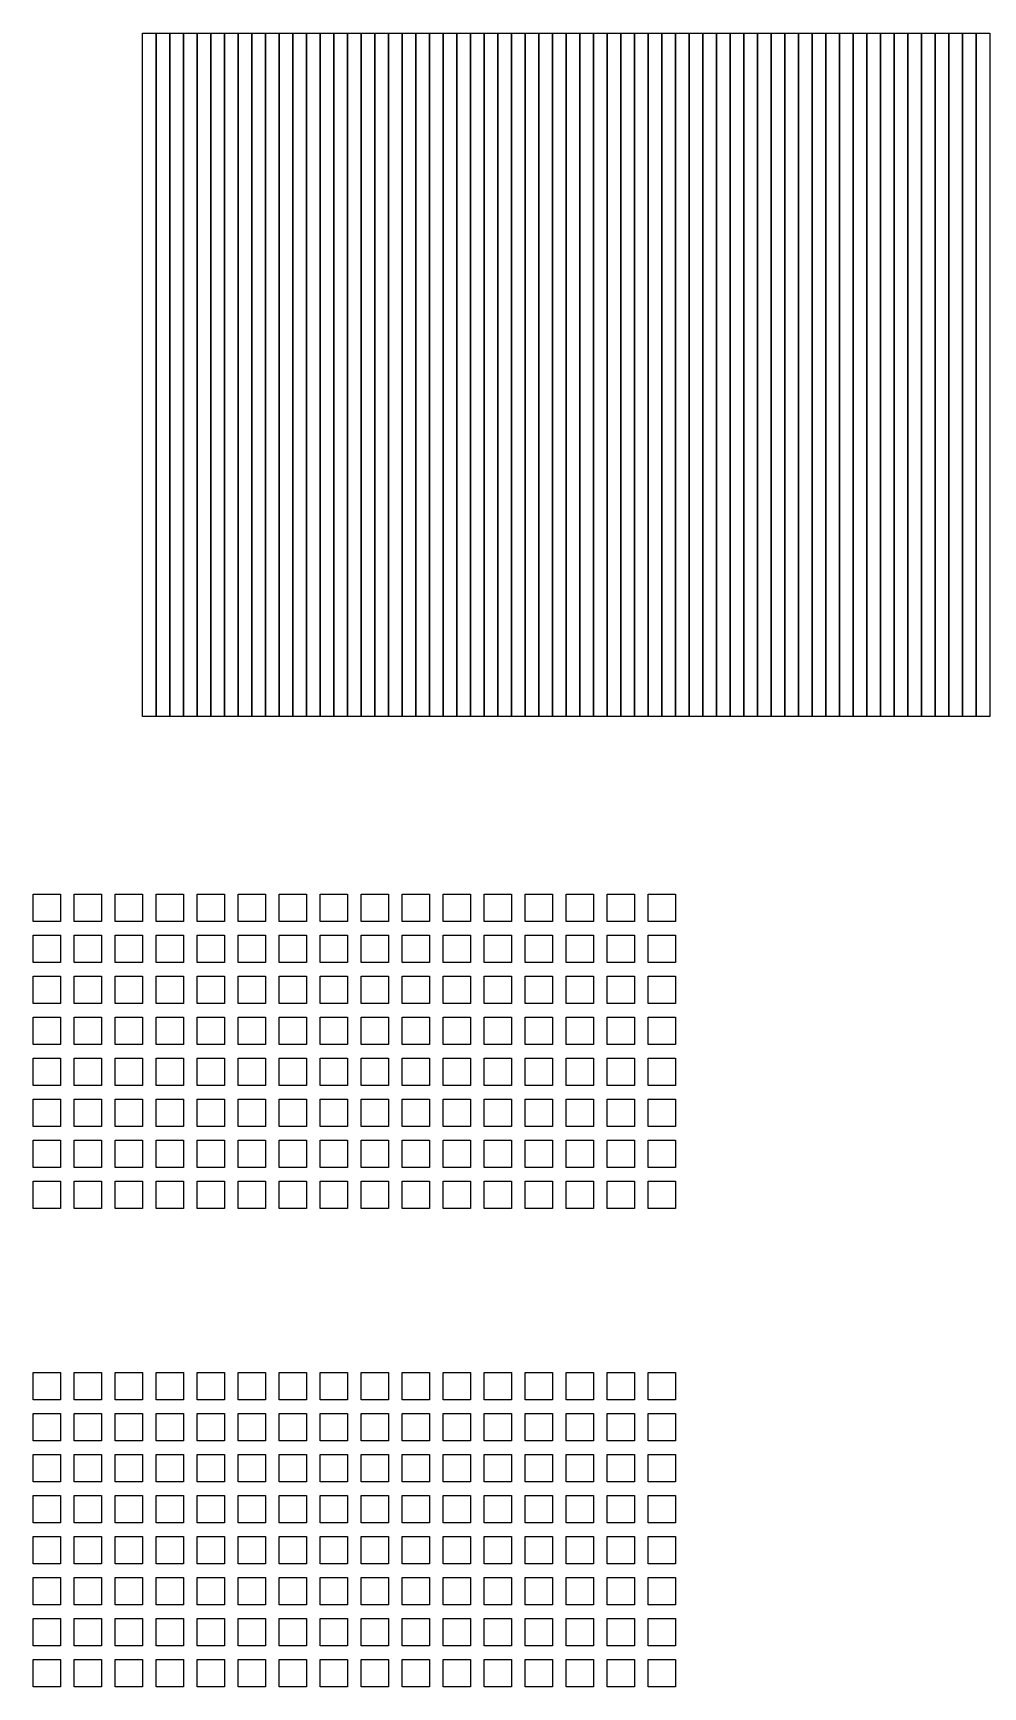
# Model space of a CAD drawing. Extents: x 0 to 780, y -350 to 670.
# Drawn here: x 250 to 319.5, y 409 to 530 of the extents above; entities that cross this region are included whole.
import ezdxf

# ---------------------------------------------------------------- set-up
doc = ezdxf.new("R2010")
doc.units = 0
for name, color, linetype in [('layer000', 1, 'CONTINUOUS'), ('layer001', 2, 'CONTINUOUS'), ('layer002', 3, 'CONTINUOUS'), ('layer003', 4, 'CONTINUOUS'), ('layer004', 5, 'CONTINUOUS'), ('layer005', 6, 'CONTINUOUS'), ('layer006', 7, 'CONTINUOUS'), ('layer007', 8, 'CONTINUOUS'), ('layer008', 9, 'CONTINUOUS'), ('layer009', 10, 'CONTINUOUS'), ('layer010', 11, 'CONTINUOUS'), ('layer011', 12, 'CONTINUOUS'), ('layer012', 13, 'CONTINUOUS'), ('layer013', 14, 'CONTINUOUS'), ('layer014', 15, 'CONTINUOUS'), ('layer015', 16, 'CONTINUOUS'), ('layer016', 17, 'CONTINUOUS'), ('layer017', 18, 'CONTINUOUS'), ('layer018', 19, 'CONTINUOUS'), ('layer019', 20, 'CONTINUOUS'), ('layer020', 21, 'CONTINUOUS'), ('layer021', 22, 'CONTINUOUS'), ('layer022', 23, 'CONTINUOUS'), ('layer023', 24, 'CONTINUOUS'), ('layer024', 25, 'CONTINUOUS'), ('layer025', 26, 'CONTINUOUS'), ('layer026', 27, 'CONTINUOUS'), ('layer027', 28, 'CONTINUOUS'), ('layer028', 29, 'CONTINUOUS'), ('layer029', 30, 'CONTINUOUS'), ('layer030', 31, 'CONTINUOUS'), ('layer031', 32, 'CONTINUOUS'), ('layer032', 33, 'CONTINUOUS'), ('layer033', 34, 'CONTINUOUS'), ('layer034', 35, 'CONTINUOUS'), ('layer035', 36, 'CONTINUOUS'), ('layer036', 37, 'CONTINUOUS'), ('layer037', 38, 'CONTINUOUS'), ('layer038', 39, 'CONTINUOUS'), ('layer039', 40, 'CONTINUOUS'), ('layer040', 41, 'CONTINUOUS'), ('layer041', 42, 'CONTINUOUS'), ('layer042', 43, 'CONTINUOUS'), ('layer043', 44, 'CONTINUOUS'), ('layer044', 45, 'CONTINUOUS'), ('layer045', 46, 'CONTINUOUS'), ('layer046', 47, 'CONTINUOUS'), ('layer047', 48, 'CONTINUOUS'), ('layer048', 49, 'CONTINUOUS'), ('layer049', 50, 'CONTINUOUS'), ('layer050', 51, 'CONTINUOUS'), ('layer051', 52, 'CONTINUOUS'), ('layer052', 53, 'CONTINUOUS'), ('layer053', 54, 'CONTINUOUS'), ('layer054', 55, 'CONTINUOUS'), ('layer055', 56, 'CONTINUOUS'), ('layer056', 57, 'CONTINUOUS'), ('layer057', 58, 'CONTINUOUS'), ('layer058', 59, 'CONTINUOUS'), ('layer059', 60, 'CONTINUOUS'), ('layer060', 61, 'CONTINUOUS'), ('layer061', 62, 'CONTINUOUS'), ('layer062', 63, 'CONTINUOUS'), ('layer063', 64, 'CONTINUOUS'), ('layer064', 65, 'CONTINUOUS'), ('layer065', 66, 'CONTINUOUS'), ('layer066', 67, 'CONTINUOUS'), ('layer067', 68, 'CONTINUOUS'), ('layer068', 69, 'CONTINUOUS'), ('layer069', 70, 'CONTINUOUS'), ('layer070', 71, 'CONTINUOUS'), ('layer071', 72, 'CONTINUOUS'), ('layer072', 73, 'CONTINUOUS'), ('layer073', 74, 'CONTINUOUS'), ('layer074', 75, 'CONTINUOUS'), ('layer075', 76, 'CONTINUOUS'), ('layer076', 77, 'CONTINUOUS'), ('layer077', 78, 'CONTINUOUS'), ('layer078', 79, 'CONTINUOUS'), ('layer079', 80, 'CONTINUOUS'), ('layer080', 81, 'CONTINUOUS'), ('layer081', 82, 'CONTINUOUS'), ('layer082', 83, 'CONTINUOUS'), ('layer083', 84, 'CONTINUOUS'), ('layer084', 85, 'CONTINUOUS'), ('layer085', 86, 'CONTINUOUS'), ('layer086', 87, 'CONTINUOUS'), ('layer087', 88, 'CONTINUOUS'), ('layer088', 89, 'CONTINUOUS'), ('layer089', 90, 'CONTINUOUS'), ('layer090', 91, 'CONTINUOUS'), ('layer091', 92, 'CONTINUOUS'), ('layer092', 93, 'CONTINUOUS'), ('layer093', 94, 'CONTINUOUS'), ('layer094', 95, 'CONTINUOUS'), ('layer095', 96, 'CONTINUOUS'), ('layer096', 97, 'CONTINUOUS'), ('layer097', 98, 'CONTINUOUS'), ('layer098', 99, 'CONTINUOUS'), ('layer099', 100, 'CONTINUOUS'), ('layer100', 101, 'CONTINUOUS'), ('layer101', 102, 'CONTINUOUS'), ('layer102', 103, 'CONTINUOUS'), ('layer103', 104, 'CONTINUOUS'), ('layer104', 105, 'CONTINUOUS'), ('layer105', 106, 'CONTINUOUS'), ('layer106', 107, 'CONTINUOUS'), ('layer107', 108, 'CONTINUOUS'), ('layer108', 109, 'CONTINUOUS'), ('layer109', 110, 'CONTINUOUS'), ('layer110', 111, 'CONTINUOUS'), ('layer111', 112, 'CONTINUOUS'), ('layer112', 113, 'CONTINUOUS'), ('layer113', 114, 'CONTINUOUS'), ('layer114', 115, 'CONTINUOUS'), ('layer115', 116, 'CONTINUOUS'), ('layer116', 117, 'CONTINUOUS'), ('layer117', 118, 'CONTINUOUS'), ('layer118', 119, 'CONTINUOUS'), ('layer119', 120, 'CONTINUOUS'), ('layer120', 121, 'CONTINUOUS'), ('layer121', 122, 'CONTINUOUS'), ('layer122', 123, 'CONTINUOUS'), ('layer123', 124, 'CONTINUOUS'), ('layer124', 125, 'CONTINUOUS'), ('layer125', 126, 'CONTINUOUS'), ('layer126', 127, 'CONTINUOUS'), ('layer127', 128, 'CONTINUOUS')]:
    doc.layers.add(name, color=color, linetype=linetype)

# ---------------------------------------------------------------- blocks, each defined once
blk = doc.blocks.new('gs_matrix_1um')
at = {"layer": 'layer000'}
blk.add_lwpolyline([(250, 430), (250, 432), (252, 432), (252, 430)], close=True, dxfattribs=at)
at = {"layer": 'layer001'}
blk.add_lwpolyline([(253, 430), (253, 432), (255, 432), (255, 430)], close=True, dxfattribs=at)
at = {"layer": 'layer002'}
blk.add_lwpolyline([(256, 430), (256, 432), (258, 432), (258, 430)], close=True, dxfattribs=at)
at = {"layer": 'layer003'}
blk.add_lwpolyline([(259, 430), (259, 432), (261, 432), (261, 430)], close=True, dxfattribs=at)
at = {"layer": 'layer004'}
blk.add_lwpolyline([(262, 430), (262, 432), (264, 432), (264, 430)], close=True, dxfattribs=at)
at = {"layer": 'layer005'}
blk.add_lwpolyline([(265, 430), (265, 432), (267, 432), (267, 430)], close=True, dxfattribs=at)
at = {"layer": 'layer006'}
blk.add_lwpolyline([(268, 430), (268, 432), (270, 432), (270, 430)], close=True, dxfattribs=at)
at = {"layer": 'layer007'}
blk.add_lwpolyline([(271, 430), (271, 432), (273, 432), (273, 430)], close=True, dxfattribs=at)
at = {"layer": 'layer008'}
blk.add_lwpolyline([(274, 430), (274, 432), (276, 432), (276, 430)], close=True, dxfattribs=at)
at = {"layer": 'layer009'}
blk.add_lwpolyline([(277, 430), (277, 432), (279, 432), (279, 430)], close=True, dxfattribs=at)
at = {"layer": 'layer010'}
blk.add_lwpolyline([(280, 430), (280, 432), (282, 432), (282, 430)], close=True, dxfattribs=at)
at = {"layer": 'layer011'}
blk.add_lwpolyline([(283, 430), (283, 432), (285, 432), (285, 430)], close=True, dxfattribs=at)
at = {"layer": 'layer012'}
blk.add_lwpolyline([(286, 430), (286, 432), (288, 432), (288, 430)], close=True, dxfattribs=at)
at = {"layer": 'layer013'}
blk.add_lwpolyline([(289, 430), (289, 432), (291, 432), (291, 430)], close=True, dxfattribs=at)
at = {"layer": 'layer014'}
blk.add_lwpolyline([(292, 430), (292, 432), (294, 432), (294, 430)], close=True, dxfattribs=at)
at = {"layer": 'layer015'}
blk.add_lwpolyline([(295, 430), (295, 432), (297, 432), (297, 430)], close=True, dxfattribs=at)
at = {"layer": 'layer016'}
blk.add_lwpolyline([(250, 427), (250, 429), (252, 429), (252, 427)], close=True, dxfattribs=at)
at = {"layer": 'layer017'}
blk.add_lwpolyline([(253, 427), (253, 429), (255, 429), (255, 427)], close=True, dxfattribs=at)
at = {"layer": 'layer018'}
blk.add_lwpolyline([(256, 427), (256, 429), (258, 429), (258, 427)], close=True, dxfattribs=at)
at = {"layer": 'layer019'}
blk.add_lwpolyline([(259, 427), (259, 429), (261, 429), (261, 427)], close=True, dxfattribs=at)
at = {"layer": 'layer020'}
blk.add_lwpolyline([(262, 427), (262, 429), (264, 429), (264, 427)], close=True, dxfattribs=at)
at = {"layer": 'layer021'}
blk.add_lwpolyline([(265, 427), (265, 429), (267, 429), (267, 427)], close=True, dxfattribs=at)
at = {"layer": 'layer022'}
blk.add_lwpolyline([(268, 427), (268, 429), (270, 429), (270, 427)], close=True, dxfattribs=at)
at = {"layer": 'layer023'}
blk.add_lwpolyline([(271, 427), (271, 429), (273, 429), (273, 427)], close=True, dxfattribs=at)
at = {"layer": 'layer024'}
blk.add_lwpolyline([(274, 427), (274, 429), (276, 429), (276, 427)], close=True, dxfattribs=at)
at = {"layer": 'layer025'}
blk.add_lwpolyline([(277, 427), (277, 429), (279, 429), (279, 427)], close=True, dxfattribs=at)
at = {"layer": 'layer026'}
blk.add_lwpolyline([(280, 427), (280, 429), (282, 429), (282, 427)], close=True, dxfattribs=at)
at = {"layer": 'layer027'}
blk.add_lwpolyline([(283, 427), (283, 429), (285, 429), (285, 427)], close=True, dxfattribs=at)
at = {"layer": 'layer028'}
blk.add_lwpolyline([(286, 427), (286, 429), (288, 429), (288, 427)], close=True, dxfattribs=at)
at = {"layer": 'layer029'}
blk.add_lwpolyline([(289, 427), (289, 429), (291, 429), (291, 427)], close=True, dxfattribs=at)
at = {"layer": 'layer030'}
blk.add_lwpolyline([(292, 427), (292, 429), (294, 429), (294, 427)], close=True, dxfattribs=at)
at = {"layer": 'layer031'}
blk.add_lwpolyline([(295, 427), (295, 429), (297, 429), (297, 427)], close=True, dxfattribs=at)
at = {"layer": 'layer032'}
blk.add_lwpolyline([(250, 424), (250, 426), (252, 426), (252, 424)], close=True, dxfattribs=at)
at = {"layer": 'layer033'}
blk.add_lwpolyline([(253, 424), (253, 426), (255, 426), (255, 424)], close=True, dxfattribs=at)
at = {"layer": 'layer034'}
blk.add_lwpolyline([(256, 424), (256, 426), (258, 426), (258, 424)], close=True, dxfattribs=at)
at = {"layer": 'layer035'}
blk.add_lwpolyline([(259, 424), (259, 426), (261, 426), (261, 424)], close=True, dxfattribs=at)
at = {"layer": 'layer036'}
blk.add_lwpolyline([(262, 424), (262, 426), (264, 426), (264, 424)], close=True, dxfattribs=at)
at = {"layer": 'layer037'}
blk.add_lwpolyline([(265, 424), (265, 426), (267, 426), (267, 424)], close=True, dxfattribs=at)
at = {"layer": 'layer038'}
blk.add_lwpolyline([(268, 424), (268, 426), (270, 426), (270, 424)], close=True, dxfattribs=at)
at = {"layer": 'layer039'}
blk.add_lwpolyline([(271, 424), (271, 426), (273, 426), (273, 424)], close=True, dxfattribs=at)
at = {"layer": 'layer040'}
blk.add_lwpolyline([(274, 424), (274, 426), (276, 426), (276, 424)], close=True, dxfattribs=at)
at = {"layer": 'layer041'}
blk.add_lwpolyline([(277, 424), (277, 426), (279, 426), (279, 424)], close=True, dxfattribs=at)
at = {"layer": 'layer042'}
blk.add_lwpolyline([(280, 424), (280, 426), (282, 426), (282, 424)], close=True, dxfattribs=at)
at = {"layer": 'layer043'}
blk.add_lwpolyline([(283, 424), (283, 426), (285, 426), (285, 424)], close=True, dxfattribs=at)
at = {"layer": 'layer044'}
blk.add_lwpolyline([(286, 424), (286, 426), (288, 426), (288, 424)], close=True, dxfattribs=at)
at = {"layer": 'layer045'}
blk.add_lwpolyline([(289, 424), (289, 426), (291, 426), (291, 424)], close=True, dxfattribs=at)
at = {"layer": 'layer046'}
blk.add_lwpolyline([(292, 424), (292, 426), (294, 426), (294, 424)], close=True, dxfattribs=at)
at = {"layer": 'layer047'}
blk.add_lwpolyline([(295, 424), (295, 426), (297, 426), (297, 424)], close=True, dxfattribs=at)
at = {"layer": 'layer048'}
blk.add_lwpolyline([(250, 421), (250, 423), (252, 423), (252, 421)], close=True, dxfattribs=at)
at = {"layer": 'layer049'}
blk.add_lwpolyline([(253, 421), (253, 423), (255, 423), (255, 421)], close=True, dxfattribs=at)
at = {"layer": 'layer050'}
blk.add_lwpolyline([(256, 421), (256, 423), (258, 423), (258, 421)], close=True, dxfattribs=at)
at = {"layer": 'layer051'}
blk.add_lwpolyline([(259, 421), (259, 423), (261, 423), (261, 421)], close=True, dxfattribs=at)
at = {"layer": 'layer052'}
blk.add_lwpolyline([(262, 421), (262, 423), (264, 423), (264, 421)], close=True, dxfattribs=at)
at = {"layer": 'layer053'}
blk.add_lwpolyline([(265, 421), (265, 423), (267, 423), (267, 421)], close=True, dxfattribs=at)
at = {"layer": 'layer054'}
blk.add_lwpolyline([(268, 421), (268, 423), (270, 423), (270, 421)], close=True, dxfattribs=at)
at = {"layer": 'layer055'}
blk.add_lwpolyline([(271, 421), (271, 423), (273, 423), (273, 421)], close=True, dxfattribs=at)
at = {"layer": 'layer056'}
blk.add_lwpolyline([(274, 421), (274, 423), (276, 423), (276, 421)], close=True, dxfattribs=at)
at = {"layer": 'layer057'}
blk.add_lwpolyline([(277, 421), (277, 423), (279, 423), (279, 421)], close=True, dxfattribs=at)
at = {"layer": 'layer058'}
blk.add_lwpolyline([(280, 421), (280, 423), (282, 423), (282, 421)], close=True, dxfattribs=at)
at = {"layer": 'layer059'}
blk.add_lwpolyline([(283, 421), (283, 423), (285, 423), (285, 421)], close=True, dxfattribs=at)
at = {"layer": 'layer060'}
blk.add_lwpolyline([(286, 421), (286, 423), (288, 423), (288, 421)], close=True, dxfattribs=at)
at = {"layer": 'layer061'}
blk.add_lwpolyline([(289, 421), (289, 423), (291, 423), (291, 421)], close=True, dxfattribs=at)
at = {"layer": 'layer062'}
blk.add_lwpolyline([(292, 421), (292, 423), (294, 423), (294, 421)], close=True, dxfattribs=at)
at = {"layer": 'layer063'}
blk.add_lwpolyline([(295, 421), (295, 423), (297, 423), (297, 421)], close=True, dxfattribs=at)
at = {"layer": 'layer064'}
blk.add_lwpolyline([(250, 418), (250, 420), (252, 420), (252, 418)], close=True, dxfattribs=at)
at = {"layer": 'layer065'}
blk.add_lwpolyline([(253, 418), (253, 420), (255, 420), (255, 418)], close=True, dxfattribs=at)
at = {"layer": 'layer066'}
blk.add_lwpolyline([(256, 418), (256, 420), (258, 420), (258, 418)], close=True, dxfattribs=at)
at = {"layer": 'layer067'}
blk.add_lwpolyline([(259, 418), (259, 420), (261, 420), (261, 418)], close=True, dxfattribs=at)
at = {"layer": 'layer068'}
blk.add_lwpolyline([(262, 418), (262, 420), (264, 420), (264, 418)], close=True, dxfattribs=at)
at = {"layer": 'layer069'}
blk.add_lwpolyline([(265, 418), (265, 420), (267, 420), (267, 418)], close=True, dxfattribs=at)
at = {"layer": 'layer070'}
blk.add_lwpolyline([(268, 418), (268, 420), (270, 420), (270, 418)], close=True, dxfattribs=at)
at = {"layer": 'layer071'}
blk.add_lwpolyline([(271, 418), (271, 420), (273, 420), (273, 418)], close=True, dxfattribs=at)
at = {"layer": 'layer072'}
blk.add_lwpolyline([(274, 418), (274, 420), (276, 420), (276, 418)], close=True, dxfattribs=at)
at = {"layer": 'layer073'}
blk.add_lwpolyline([(277, 418), (277, 420), (279, 420), (279, 418)], close=True, dxfattribs=at)
at = {"layer": 'layer074'}
blk.add_lwpolyline([(280, 418), (280, 420), (282, 420), (282, 418)], close=True, dxfattribs=at)
at = {"layer": 'layer075'}
blk.add_lwpolyline([(283, 418), (283, 420), (285, 420), (285, 418)], close=True, dxfattribs=at)
at = {"layer": 'layer076'}
blk.add_lwpolyline([(286, 418), (286, 420), (288, 420), (288, 418)], close=True, dxfattribs=at)
at = {"layer": 'layer077'}
blk.add_lwpolyline([(289, 418), (289, 420), (291, 420), (291, 418)], close=True, dxfattribs=at)
at = {"layer": 'layer078'}
blk.add_lwpolyline([(292, 418), (292, 420), (294, 420), (294, 418)], close=True, dxfattribs=at)
at = {"layer": 'layer079'}
blk.add_lwpolyline([(295, 418), (295, 420), (297, 420), (297, 418)], close=True, dxfattribs=at)
at = {"layer": 'layer080'}
blk.add_lwpolyline([(250, 415), (250, 417), (252, 417), (252, 415)], close=True, dxfattribs=at)
at = {"layer": 'layer081'}
blk.add_lwpolyline([(253, 415), (253, 417), (255, 417), (255, 415)], close=True, dxfattribs=at)
at = {"layer": 'layer082'}
blk.add_lwpolyline([(256, 415), (256, 417), (258, 417), (258, 415)], close=True, dxfattribs=at)
at = {"layer": 'layer083'}
blk.add_lwpolyline([(259, 415), (259, 417), (261, 417), (261, 415)], close=True, dxfattribs=at)
at = {"layer": 'layer084'}
blk.add_lwpolyline([(262, 415), (262, 417), (264, 417), (264, 415)], close=True, dxfattribs=at)
at = {"layer": 'layer085'}
blk.add_lwpolyline([(265, 415), (265, 417), (267, 417), (267, 415)], close=True, dxfattribs=at)
at = {"layer": 'layer086'}
blk.add_lwpolyline([(268, 415), (268, 417), (270, 417), (270, 415)], close=True, dxfattribs=at)
at = {"layer": 'layer087'}
blk.add_lwpolyline([(271, 415), (271, 417), (273, 417), (273, 415)], close=True, dxfattribs=at)
at = {"layer": 'layer088'}
blk.add_lwpolyline([(274, 415), (274, 417), (276, 417), (276, 415)], close=True, dxfattribs=at)
at = {"layer": 'layer089'}
blk.add_lwpolyline([(277, 415), (277, 417), (279, 417), (279, 415)], close=True, dxfattribs=at)
at = {"layer": 'layer090'}
blk.add_lwpolyline([(280, 415), (280, 417), (282, 417), (282, 415)], close=True, dxfattribs=at)
at = {"layer": 'layer091'}
blk.add_lwpolyline([(283, 415), (283, 417), (285, 417), (285, 415)], close=True, dxfattribs=at)
at = {"layer": 'layer092'}
blk.add_lwpolyline([(286, 415), (286, 417), (288, 417), (288, 415)], close=True, dxfattribs=at)
at = {"layer": 'layer093'}
blk.add_lwpolyline([(289, 415), (289, 417), (291, 417), (291, 415)], close=True, dxfattribs=at)
at = {"layer": 'layer094'}
blk.add_lwpolyline([(292, 415), (292, 417), (294, 417), (294, 415)], close=True, dxfattribs=at)
at = {"layer": 'layer095'}
blk.add_lwpolyline([(295, 415), (295, 417), (297, 417), (297, 415)], close=True, dxfattribs=at)
at = {"layer": 'layer096'}
blk.add_lwpolyline([(250, 412), (250, 414), (252, 414), (252, 412)], close=True, dxfattribs=at)
at = {"layer": 'layer097'}
blk.add_lwpolyline([(253, 412), (253, 414), (255, 414), (255, 412)], close=True, dxfattribs=at)
at = {"layer": 'layer098'}
blk.add_lwpolyline([(256, 412), (256, 414), (258, 414), (258, 412)], close=True, dxfattribs=at)
at = {"layer": 'layer099'}
blk.add_lwpolyline([(259, 412), (259, 414), (261, 414), (261, 412)], close=True, dxfattribs=at)
at = {"layer": 'layer100'}
blk.add_lwpolyline([(262, 412), (262, 414), (264, 414), (264, 412)], close=True, dxfattribs=at)
at = {"layer": 'layer101'}
blk.add_lwpolyline([(265, 412), (265, 414), (267, 414), (267, 412)], close=True, dxfattribs=at)
at = {"layer": 'layer102'}
blk.add_lwpolyline([(268, 412), (268, 414), (270, 414), (270, 412)], close=True, dxfattribs=at)
at = {"layer": 'layer103'}
blk.add_lwpolyline([(271, 412), (271, 414), (273, 414), (273, 412)], close=True, dxfattribs=at)
at = {"layer": 'layer104'}
blk.add_lwpolyline([(274, 412), (274, 414), (276, 414), (276, 412)], close=True, dxfattribs=at)
at = {"layer": 'layer105'}
blk.add_lwpolyline([(277, 412), (277, 414), (279, 414), (279, 412)], close=True, dxfattribs=at)
at = {"layer": 'layer106'}
blk.add_lwpolyline([(280, 412), (280, 414), (282, 414), (282, 412)], close=True, dxfattribs=at)
at = {"layer": 'layer107'}
blk.add_lwpolyline([(283, 412), (283, 414), (285, 414), (285, 412)], close=True, dxfattribs=at)
at = {"layer": 'layer108'}
blk.add_lwpolyline([(286, 412), (286, 414), (288, 414), (288, 412)], close=True, dxfattribs=at)
at = {"layer": 'layer109'}
blk.add_lwpolyline([(289, 412), (289, 414), (291, 414), (291, 412)], close=True, dxfattribs=at)
at = {"layer": 'layer110'}
blk.add_lwpolyline([(292, 412), (292, 414), (294, 414), (294, 412)], close=True, dxfattribs=at)
at = {"layer": 'layer111'}
blk.add_lwpolyline([(295, 412), (295, 414), (297, 414), (297, 412)], close=True, dxfattribs=at)
at = {"layer": 'layer112'}
blk.add_lwpolyline([(250, 409), (250, 411), (252, 411), (252, 409)], close=True, dxfattribs=at)
at = {"layer": 'layer113'}
blk.add_lwpolyline([(253, 409), (253, 411), (255, 411), (255, 409)], close=True, dxfattribs=at)
at = {"layer": 'layer114'}
blk.add_lwpolyline([(256, 409), (256, 411), (258, 411), (258, 409)], close=True, dxfattribs=at)
at = {"layer": 'layer115'}
blk.add_lwpolyline([(259, 409), (259, 411), (261, 411), (261, 409)], close=True, dxfattribs=at)
at = {"layer": 'layer116'}
blk.add_lwpolyline([(262, 409), (262, 411), (264, 411), (264, 409)], close=True, dxfattribs=at)
at = {"layer": 'layer117'}
blk.add_lwpolyline([(265, 409), (265, 411), (267, 411), (267, 409)], close=True, dxfattribs=at)
at = {"layer": 'layer118'}
blk.add_lwpolyline([(268, 409), (268, 411), (270, 411), (270, 409)], close=True, dxfattribs=at)
at = {"layer": 'layer119'}
blk.add_lwpolyline([(271, 409), (271, 411), (273, 411), (273, 409)], close=True, dxfattribs=at)
at = {"layer": 'layer120'}
blk.add_lwpolyline([(274, 409), (274, 411), (276, 411), (276, 409)], close=True, dxfattribs=at)
at = {"layer": 'layer121'}
blk.add_lwpolyline([(277, 409), (277, 411), (279, 411), (279, 409)], close=True, dxfattribs=at)
at = {"layer": 'layer122'}
blk.add_lwpolyline([(280, 409), (280, 411), (282, 411), (282, 409)], close=True, dxfattribs=at)
at = {"layer": 'layer123'}
blk.add_lwpolyline([(283, 409), (283, 411), (285, 411), (285, 409)], close=True, dxfattribs=at)
at = {"layer": 'layer124'}
blk.add_lwpolyline([(286, 409), (286, 411), (288, 411), (288, 409)], close=True, dxfattribs=at)
at = {"layer": 'layer125'}
blk.add_lwpolyline([(289, 409), (289, 411), (291, 411), (291, 409)], close=True, dxfattribs=at)
at = {"layer": 'layer126'}
blk.add_lwpolyline([(292, 409), (292, 411), (294, 411), (294, 409)], close=True, dxfattribs=at)
at = {"layer": 'layer127'}
blk.add_lwpolyline([(295, 409), (295, 411), (297, 411), (297, 409)], close=True, dxfattribs=at)
blk = doc.blocks.new('gs_matrix_1um_random')
at = {"layer": 'layer001'}
for points in [[(268, 462), (268, 464), (270, 464), (270, 462)], [(283, 462), (283, 464), (285, 464), (285, 462)], [(283, 453), (283, 455), (285, 455), (285, 453)], [(286, 450), (286, 452), (288, 452), (288, 450)]]:
    blk.add_lwpolyline(points, close=True, dxfattribs=at)
at = {"layer": 'layer002'}
for points in [[(259, 462), (259, 464), (261, 464), (261, 462)], [(280, 456), (280, 458), (282, 458), (282, 456)]]:
    blk.add_lwpolyline(points, close=True, dxfattribs=at)
at = {"layer": 'layer003'}
for points in [[(256, 453), (256, 455), (258, 455), (258, 453)], [(283, 450), (283, 452), (285, 452), (285, 450)], [(253, 447), (253, 449), (255, 449), (255, 447)]]:
    blk.add_lwpolyline(points, close=True, dxfattribs=at)
at = {"layer": 'layer005'}
blk.add_lwpolyline([(292, 450), (292, 452), (294, 452), (294, 450)], close=True, dxfattribs=at)
at = {"layer": 'layer006'}
blk.add_lwpolyline([(289, 456), (289, 458), (291, 458), (291, 456)], close=True, dxfattribs=at)
at = {"layer": 'layer007'}
blk.add_lwpolyline([(259, 450), (259, 452), (261, 452), (261, 450)], close=True, dxfattribs=at)
at = {"layer": 'layer008'}
blk.add_lwpolyline([(274, 453), (274, 455), (276, 455), (276, 453)], close=True, dxfattribs=at)
at = {"layer": 'layer013'}
for points in [[(265, 453), (265, 455), (267, 455), (267, 453)], [(286, 447), (286, 449), (288, 449), (288, 447)]]:
    blk.add_lwpolyline(points, close=True, dxfattribs=at)
at = {"layer": 'layer014'}
for points in [[(259, 465), (259, 467), (261, 467), (261, 465)], [(295, 459), (295, 461), (297, 461), (297, 459)], [(295, 447), (295, 449), (297, 449), (297, 447)]]:
    blk.add_lwpolyline(points, close=True, dxfattribs=at)
at = {"layer": 'layer017'}
for points in [[(253, 453), (253, 455), (255, 455), (255, 453)], [(265, 447), (265, 449), (267, 449), (267, 447)]]:
    blk.add_lwpolyline(points, close=True, dxfattribs=at)
at = {"layer": 'layer020'}
for points in [[(271, 465), (271, 467), (273, 467), (273, 465)], [(292, 462), (292, 464), (294, 464), (294, 462)], [(292, 456), (292, 458), (294, 458), (294, 456)]]:
    blk.add_lwpolyline(points, close=True, dxfattribs=at)
at = {"layer": 'layer021'}
for points in [[(262, 462), (262, 464), (264, 464), (264, 462)], [(256, 459), (256, 461), (258, 461), (258, 459)]]:
    blk.add_lwpolyline(points, close=True, dxfattribs=at)
at = {"layer": 'layer023'}
for points in [[(256, 462), (256, 464), (258, 464), (258, 462)], [(289, 444), (289, 446), (291, 446), (291, 444)]]:
    blk.add_lwpolyline(points, close=True, dxfattribs=at)
at = {"layer": 'layer025'}
blk.add_lwpolyline([(292, 444), (292, 446), (294, 446), (294, 444)], close=True, dxfattribs=at)
at = {"layer": 'layer029'}
blk.add_lwpolyline([(277, 462), (277, 464), (279, 464), (279, 462)], close=True, dxfattribs=at)
at = {"layer": 'layer032'}
blk.add_lwpolyline([(295, 462), (295, 464), (297, 464), (297, 462)], close=True, dxfattribs=at)
at = {"layer": 'layer033'}
blk.add_lwpolyline([(274, 447), (274, 449), (276, 449), (276, 447)], close=True, dxfattribs=at)
at = {"layer": 'layer034'}
blk.add_lwpolyline([(265, 450), (265, 452), (267, 452), (267, 450)], close=True, dxfattribs=at)
at = {"layer": 'layer035'}
blk.add_lwpolyline([(274, 450), (274, 452), (276, 452), (276, 450)], close=True, dxfattribs=at)
at = {"layer": 'layer037'}
blk.add_lwpolyline([(280, 462), (280, 464), (282, 464), (282, 462)], close=True, dxfattribs=at)
at = {"layer": 'layer038'}
blk.add_lwpolyline([(250, 453), (250, 455), (252, 455), (252, 453)], close=True, dxfattribs=at)
at = {"layer": 'layer039'}
blk.add_lwpolyline([(268, 444), (268, 446), (270, 446), (270, 444)], close=True, dxfattribs=at)
at = {"layer": 'layer041'}
blk.add_lwpolyline([(280, 459), (280, 461), (282, 461), (282, 459)], close=True, dxfattribs=at)
at = {"layer": 'layer043'}
for points in [[(253, 450), (253, 452), (255, 452), (255, 450)], [(271, 447), (271, 449), (273, 449), (273, 447)]]:
    blk.add_lwpolyline(points, close=True, dxfattribs=at)
at = {"layer": 'layer046'}
for points in [[(256, 456), (256, 458), (258, 458), (258, 456)], [(262, 450), (262, 452), (264, 452), (264, 450)]]:
    blk.add_lwpolyline(points, close=True, dxfattribs=at)
at = {"layer": 'layer047'}
blk.add_lwpolyline([(292, 447), (292, 449), (294, 449), (294, 447)], close=True, dxfattribs=at)
at = {"layer": 'layer048'}
blk.add_lwpolyline([(268, 459), (268, 461), (270, 461), (270, 459)], close=True, dxfattribs=at)
at = {"layer": 'layer049'}
blk.add_lwpolyline([(277, 450), (277, 452), (279, 452), (279, 450)], close=True, dxfattribs=at)
at = {"layer": 'layer050'}
for points in [[(262, 456), (262, 458), (264, 458), (264, 456)], [(286, 456), (286, 458), (288, 458), (288, 456)]]:
    blk.add_lwpolyline(points, close=True, dxfattribs=at)
at = {"layer": 'layer051'}
blk.add_lwpolyline([(253, 465), (253, 467), (255, 467), (255, 465)], close=True, dxfattribs=at)
at = {"layer": 'layer052'}
for points in [[(265, 462), (265, 464), (267, 464), (267, 462)], [(280, 453), (280, 455), (282, 455), (282, 453)], [(286, 444), (286, 446), (288, 446), (288, 444)]]:
    blk.add_lwpolyline(points, close=True, dxfattribs=at)
at = {"layer": 'layer053'}
for points in [[(295, 450), (295, 452), (297, 452), (297, 450)], [(256, 447), (256, 449), (258, 449), (258, 447)]]:
    blk.add_lwpolyline(points, close=True, dxfattribs=at)
at = {"layer": 'layer054'}
blk.add_lwpolyline([(268, 456), (268, 458), (270, 458), (270, 456)], close=True, dxfattribs=at)
at = {"layer": 'layer057'}
blk.add_lwpolyline([(253, 459), (253, 461), (255, 461), (255, 459)], close=True, dxfattribs=at)
at = {"layer": 'layer058'}
blk.add_lwpolyline([(274, 459), (274, 461), (276, 461), (276, 459)], close=True, dxfattribs=at)
at = {"layer": 'layer059'}
for points in [[(289, 462), (289, 464), (291, 464), (291, 462)], [(289, 459), (289, 461), (291, 461), (291, 459)], [(262, 453), (262, 455), (264, 455), (264, 453)], [(295, 453), (295, 455), (297, 455), (297, 453)]]:
    blk.add_lwpolyline(points, close=True, dxfattribs=at)
at = {"layer": 'layer060'}
blk.add_lwpolyline([(268, 465), (268, 467), (270, 467), (270, 465)], close=True, dxfattribs=at)
at = {"layer": 'layer061'}
for points in [[(250, 456), (250, 458), (252, 458), (252, 456)], [(253, 456), (253, 458), (255, 458), (255, 456)], [(259, 456), (259, 458), (261, 458), (261, 456)], [(280, 447), (280, 449), (282, 449), (282, 447)], [(265, 444), (265, 446), (267, 446), (267, 444)]]:
    blk.add_lwpolyline(points, close=True, dxfattribs=at)
at = {"layer": 'layer062'}
blk.add_lwpolyline([(262, 447), (262, 449), (264, 449), (264, 447)], close=True, dxfattribs=at)
at = {"layer": 'layer063'}
for points in [[(286, 462), (286, 464), (288, 464), (288, 462)], [(274, 456), (274, 458), (276, 458), (276, 456)]]:
    blk.add_lwpolyline(points, close=True, dxfattribs=at)
at = {"layer": 'layer070'}
blk.add_lwpolyline([(250, 450), (250, 452), (252, 452), (252, 450)], close=True, dxfattribs=at)
at = {"layer": 'layer071'}
for points in [[(265, 465), (265, 467), (267, 467), (267, 465)], [(250, 444), (250, 446), (252, 446), (252, 444)]]:
    blk.add_lwpolyline(points, close=True, dxfattribs=at)
at = {"layer": 'layer072'}
blk.add_lwpolyline([(295, 456), (295, 458), (297, 458), (297, 456)], close=True, dxfattribs=at)
at = {"layer": 'layer073'}
blk.add_lwpolyline([(277, 447), (277, 449), (279, 449), (279, 447)], close=True, dxfattribs=at)
at = {"layer": 'layer074'}
for points in [[(286, 465), (286, 467), (288, 467), (288, 465)], [(289, 465), (289, 467), (291, 467), (291, 465)]]:
    blk.add_lwpolyline(points, close=True, dxfattribs=at)
at = {"layer": 'layer075'}
blk.add_lwpolyline([(250, 459), (250, 461), (252, 461), (252, 459)], close=True, dxfattribs=at)
at = {"layer": 'layer077'}
for points in [[(268, 450), (268, 452), (270, 452), (270, 450)], [(253, 444), (253, 446), (255, 446), (255, 444)]]:
    blk.add_lwpolyline(points, close=True, dxfattribs=at)
at = {"layer": 'layer079'}
for points in [[(292, 459), (292, 461), (294, 461), (294, 459)], [(274, 444), (274, 446), (276, 446), (276, 444)]]:
    blk.add_lwpolyline(points, close=True, dxfattribs=at)
at = {"layer": 'layer080'}
blk.add_lwpolyline([(271, 450), (271, 452), (273, 452), (273, 450)], close=True, dxfattribs=at)
at = {"layer": 'layer081'}
blk.add_lwpolyline([(280, 444), (280, 446), (282, 446), (282, 444)], close=True, dxfattribs=at)
at = {"layer": 'layer082'}
blk.add_lwpolyline([(280, 465), (280, 467), (282, 467), (282, 465)], close=True, dxfattribs=at)
at = {"layer": 'layer083'}
blk.add_lwpolyline([(286, 453), (286, 455), (288, 455), (288, 453)], close=True, dxfattribs=at)
at = {"layer": 'layer084'}
blk.add_lwpolyline([(271, 444), (271, 446), (273, 446), (273, 444)], close=True, dxfattribs=at)
at = {"layer": 'layer086'}
for points in [[(283, 465), (283, 467), (285, 467), (285, 465)], [(256, 444), (256, 446), (258, 446), (258, 444)]]:
    blk.add_lwpolyline(points, close=True, dxfattribs=at)
at = {"layer": 'layer087'}
for points in [[(292, 465), (292, 467), (294, 467), (294, 465)], [(271, 462), (271, 464), (273, 464), (273, 462)]]:
    blk.add_lwpolyline(points, close=True, dxfattribs=at)
at = {"layer": 'layer088'}
for points in [[(265, 459), (265, 461), (267, 461), (267, 459)], [(259, 453), (259, 455), (261, 455), (261, 453)], [(295, 444), (295, 446), (297, 446), (297, 444)]]:
    blk.add_lwpolyline(points, close=True, dxfattribs=at)
at = {"layer": 'layer089'}
for points in [[(277, 453), (277, 455), (279, 455), (279, 453)], [(268, 447), (268, 449), (270, 449), (270, 447)]]:
    blk.add_lwpolyline(points, close=True, dxfattribs=at)
at = {"layer": 'layer090'}
blk.add_lwpolyline([(271, 459), (271, 461), (273, 461), (273, 459)], close=True, dxfattribs=at)
at = {"layer": 'layer091'}
for points in [[(286, 459), (286, 461), (288, 461), (288, 459)], [(289, 453), (289, 455), (291, 455), (291, 453)]]:
    blk.add_lwpolyline(points, close=True, dxfattribs=at)
at = {"layer": 'layer092'}
for points in [[(256, 465), (256, 467), (258, 467), (258, 465)], [(259, 447), (259, 449), (261, 449), (261, 447)]]:
    blk.add_lwpolyline(points, close=True, dxfattribs=at)
at = {"layer": 'layer094'}
blk.add_lwpolyline([(289, 447), (289, 449), (291, 449), (291, 447)], close=True, dxfattribs=at)
at = {"layer": 'layer099'}
for points in [[(250, 462), (250, 464), (252, 464), (252, 462)], [(283, 447), (283, 449), (285, 449), (285, 447)]]:
    blk.add_lwpolyline(points, close=True, dxfattribs=at)
at = {"layer": 'layer100'}
blk.add_lwpolyline([(283, 456), (283, 458), (285, 458), (285, 456)], close=True, dxfattribs=at)
at = {"layer": 'layer102'}
for points in [[(250, 465), (250, 467), (252, 467), (252, 465)], [(274, 465), (274, 467), (276, 467), (276, 465)]]:
    blk.add_lwpolyline(points, close=True, dxfattribs=at)
at = {"layer": 'layer103'}
for points in [[(253, 462), (253, 464), (255, 464), (255, 462)], [(280, 450), (280, 452), (282, 452), (282, 450)]]:
    blk.add_lwpolyline(points, close=True, dxfattribs=at)
at = {"layer": 'layer105'}
blk.add_lwpolyline([(250, 447), (250, 449), (252, 449), (252, 447)], close=True, dxfattribs=at)
at = {"layer": 'layer106'}
blk.add_lwpolyline([(262, 465), (262, 467), (264, 467), (264, 465)], close=True, dxfattribs=at)
at = {"layer": 'layer107'}
for points in [[(274, 462), (274, 464), (276, 464), (276, 462)], [(262, 459), (262, 461), (264, 461), (264, 459)], [(265, 456), (265, 458), (267, 458), (267, 456)]]:
    blk.add_lwpolyline(points, close=True, dxfattribs=at)
at = {"layer": 'layer108'}
blk.add_lwpolyline([(277, 444), (277, 446), (279, 446), (279, 444)], close=True, dxfattribs=at)
at = {"layer": 'layer110'}
for points in [[(292, 453), (292, 455), (294, 455), (294, 453)], [(283, 444), (283, 446), (285, 446), (285, 444)]]:
    blk.add_lwpolyline(points, close=True, dxfattribs=at)
at = {"layer": 'layer113'}
blk.add_lwpolyline([(268, 453), (268, 455), (270, 455), (270, 453)], close=True, dxfattribs=at)
at = {"layer": 'layer115'}
blk.add_lwpolyline([(271, 456), (271, 458), (273, 458), (273, 456)], close=True, dxfattribs=at)
at = {"layer": 'layer116'}
blk.add_lwpolyline([(295, 465), (295, 467), (297, 467), (297, 465)], close=True, dxfattribs=at)
at = {"layer": 'layer120'}
for points in [[(277, 456), (277, 458), (279, 458), (279, 456)], [(262, 444), (262, 446), (264, 446), (264, 444)]]:
    blk.add_lwpolyline(points, close=True, dxfattribs=at)
at = {"layer": 'layer121'}
for points in [[(277, 465), (277, 467), (279, 467), (279, 465)], [(271, 453), (271, 455), (273, 455), (273, 453)]]:
    blk.add_lwpolyline(points, close=True, dxfattribs=at)
at = {"layer": 'layer123'}
blk.add_lwpolyline([(259, 444), (259, 446), (261, 446), (261, 444)], close=True, dxfattribs=at)
at = {"layer": 'layer124'}
for points in [[(259, 459), (259, 461), (261, 461), (261, 459)], [(256, 450), (256, 452), (258, 452), (258, 450)]]:
    blk.add_lwpolyline(points, close=True, dxfattribs=at)
at = {"layer": 'layer125'}
blk.add_lwpolyline([(289, 450), (289, 452), (291, 452), (291, 450)], close=True, dxfattribs=at)
at = {"layer": 'layer126'}
blk.add_lwpolyline([(277, 459), (277, 461), (279, 461), (279, 459)], close=True, dxfattribs=at)
at = {"layer": 'layer127'}
blk.add_lwpolyline([(283, 459), (283, 461), (285, 461), (285, 459)], close=True, dxfattribs=at)
blk = doc.blocks.new('gs_slopes_sublayers_1um')
at = {"layer": 'layer000'}
blk.add_lwpolyline([(258, 480), (258, 530), (259, 530), (259, 480)], close=True, dxfattribs=at)
at = {"layer": 'layer002'}
blk.add_lwpolyline([(259, 480), (259, 530), (260, 530), (260, 480)], close=True, dxfattribs=at)
at = {"layer": 'layer004'}
blk.add_lwpolyline([(260, 480), (260, 530), (261, 530), (261, 480)], close=True, dxfattribs=at)
at = {"layer": 'layer006'}
blk.add_lwpolyline([(261, 480), (261, 530), (262, 530), (262, 480)], close=True, dxfattribs=at)
at = {"layer": 'layer008'}
blk.add_lwpolyline([(262, 480), (262, 530), (263, 530), (263, 480)], close=True, dxfattribs=at)
at = {"layer": 'layer010'}
blk.add_lwpolyline([(263, 480), (263, 530), (264, 530), (264, 480)], close=True, dxfattribs=at)
at = {"layer": 'layer012'}
blk.add_lwpolyline([(264, 480), (264, 530), (265, 530), (265, 480)], close=True, dxfattribs=at)
at = {"layer": 'layer014'}
blk.add_lwpolyline([(265, 480), (265, 530), (266, 530), (266, 480)], close=True, dxfattribs=at)
at = {"layer": 'layer016'}
blk.add_lwpolyline([(266, 480), (266, 530), (267, 530), (267, 480)], close=True, dxfattribs=at)
at = {"layer": 'layer018'}
blk.add_lwpolyline([(267, 480), (267, 530), (268, 530), (268, 480)], close=True, dxfattribs=at)
at = {"layer": 'layer020'}
blk.add_lwpolyline([(268, 480), (268, 530), (269, 530), (269, 480)], close=True, dxfattribs=at)
at = {"layer": 'layer022'}
blk.add_lwpolyline([(269, 480), (269, 530), (270, 530), (270, 480)], close=True, dxfattribs=at)
at = {"layer": 'layer024'}
blk.add_lwpolyline([(270, 480), (270, 530), (271, 530), (271, 480)], close=True, dxfattribs=at)
at = {"layer": 'layer026'}
blk.add_lwpolyline([(271, 480), (271, 530), (272, 530), (272, 480)], close=True, dxfattribs=at)
at = {"layer": 'layer028'}
blk.add_lwpolyline([(272, 480), (272, 530), (273, 530), (273, 480)], close=True, dxfattribs=at)
at = {"layer": 'layer030'}
blk.add_lwpolyline([(273, 480), (273, 530), (274, 530), (274, 480)], close=True, dxfattribs=at)
at = {"layer": 'layer032'}
blk.add_lwpolyline([(274, 480), (274, 530), (275, 530), (275, 480)], close=True, dxfattribs=at)
at = {"layer": 'layer034'}
blk.add_lwpolyline([(275, 480), (275, 530), (276, 530), (276, 480)], close=True, dxfattribs=at)
at = {"layer": 'layer036'}
blk.add_lwpolyline([(276, 480), (276, 530), (277, 530), (277, 480)], close=True, dxfattribs=at)
at = {"layer": 'layer038'}
blk.add_lwpolyline([(277, 480), (277, 530), (278, 530), (278, 480)], close=True, dxfattribs=at)
at = {"layer": 'layer040'}
blk.add_lwpolyline([(278, 480), (278, 530), (279, 530), (279, 480)], close=True, dxfattribs=at)
at = {"layer": 'layer042'}
blk.add_lwpolyline([(279, 480), (279, 530), (280, 530), (280, 480)], close=True, dxfattribs=at)
at = {"layer": 'layer044'}
blk.add_lwpolyline([(280, 480), (280, 530), (281, 530), (281, 480)], close=True, dxfattribs=at)
at = {"layer": 'layer046'}
blk.add_lwpolyline([(281, 480), (281, 530), (282, 530), (282, 480)], close=True, dxfattribs=at)
at = {"layer": 'layer048'}
blk.add_lwpolyline([(282, 480), (282, 530), (283, 530), (283, 480)], close=True, dxfattribs=at)
at = {"layer": 'layer050'}
blk.add_lwpolyline([(283, 480), (283, 530), (284, 530), (284, 480)], close=True, dxfattribs=at)
at = {"layer": 'layer052'}
blk.add_lwpolyline([(284, 480), (284, 530), (285, 530), (285, 480)], close=True, dxfattribs=at)
at = {"layer": 'layer054'}
blk.add_lwpolyline([(285, 480), (285, 530), (286, 530), (286, 480)], close=True, dxfattribs=at)
at = {"layer": 'layer056'}
blk.add_lwpolyline([(286, 480), (286, 530), (287, 530), (287, 480)], close=True, dxfattribs=at)
at = {"layer": 'layer058'}
blk.add_lwpolyline([(287, 480), (287, 530), (288, 530), (288, 480)], close=True, dxfattribs=at)
at = {"layer": 'layer060'}
blk.add_lwpolyline([(288, 480), (288, 530), (289, 530), (289, 480)], close=True, dxfattribs=at)
at = {"layer": 'layer062'}
blk.add_lwpolyline([(289, 480), (289, 530), (290, 530), (290, 480)], close=True, dxfattribs=at)
at = {"layer": 'layer064'}
blk.add_lwpolyline([(290, 480), (290, 530), (291, 530), (291, 480)], close=True, dxfattribs=at)
at = {"layer": 'layer066'}
blk.add_lwpolyline([(291, 480), (291, 530), (292, 530), (292, 480)], close=True, dxfattribs=at)
at = {"layer": 'layer068'}
blk.add_lwpolyline([(292, 480), (292, 530), (293, 530), (293, 480)], close=True, dxfattribs=at)
at = {"layer": 'layer070'}
blk.add_lwpolyline([(293, 480), (293, 530), (294, 530), (294, 480)], close=True, dxfattribs=at)
at = {"layer": 'layer072'}
blk.add_lwpolyline([(294, 480), (294, 530), (295, 530), (295, 480)], close=True, dxfattribs=at)
at = {"layer": 'layer074'}
blk.add_lwpolyline([(295, 480), (295, 530), (296, 530), (296, 480)], close=True, dxfattribs=at)
at = {"layer": 'layer076'}
blk.add_lwpolyline([(296, 480), (296, 530), (297, 530), (297, 480)], close=True, dxfattribs=at)
at = {"layer": 'layer078'}
blk.add_lwpolyline([(297, 480), (297, 530), (298, 530), (298, 480)], close=True, dxfattribs=at)
at = {"layer": 'layer080'}
blk.add_lwpolyline([(298, 480), (298, 530), (299, 530), (299, 480)], close=True, dxfattribs=at)
at = {"layer": 'layer082'}
blk.add_lwpolyline([(299, 480), (299, 530), (300, 530), (300, 480)], close=True, dxfattribs=at)
at = {"layer": 'layer084'}
blk.add_lwpolyline([(300, 480), (300, 530), (301, 530), (301, 480)], close=True, dxfattribs=at)
at = {"layer": 'layer086'}
blk.add_lwpolyline([(301, 480), (301, 530), (302, 530), (302, 480)], close=True, dxfattribs=at)
at = {"layer": 'layer088'}
blk.add_lwpolyline([(302, 480), (302, 530), (303, 530), (303, 480)], close=True, dxfattribs=at)
at = {"layer": 'layer090'}
blk.add_lwpolyline([(303, 480), (303, 530), (304, 530), (304, 480)], close=True, dxfattribs=at)
at = {"layer": 'layer092'}
blk.add_lwpolyline([(304, 480), (304, 530), (305, 530), (305, 480)], close=True, dxfattribs=at)
at = {"layer": 'layer094'}
blk.add_lwpolyline([(305, 480), (305, 530), (306, 530), (306, 480)], close=True, dxfattribs=at)
at = {"layer": 'layer096'}
blk.add_lwpolyline([(306, 480), (306, 530), (307, 530), (307, 480)], close=True, dxfattribs=at)
at = {"layer": 'layer098'}
blk.add_lwpolyline([(307, 480), (307, 530), (308, 530), (308, 480)], close=True, dxfattribs=at)
at = {"layer": 'layer100'}
blk.add_lwpolyline([(308, 480), (308, 530), (309, 530), (309, 480)], close=True, dxfattribs=at)
at = {"layer": 'layer102'}
blk.add_lwpolyline([(309, 480), (309, 530), (310, 530), (310, 480)], close=True, dxfattribs=at)
at = {"layer": 'layer104'}
blk.add_lwpolyline([(310, 480), (310, 530), (311, 530), (311, 480)], close=True, dxfattribs=at)
at = {"layer": 'layer106'}
blk.add_lwpolyline([(311, 480), (311, 530), (312, 530), (312, 480)], close=True, dxfattribs=at)
at = {"layer": 'layer108'}
blk.add_lwpolyline([(312, 480), (312, 530), (313, 530), (313, 480)], close=True, dxfattribs=at)
at = {"layer": 'layer110'}
blk.add_lwpolyline([(313, 480), (313, 530), (314, 530), (314, 480)], close=True, dxfattribs=at)
at = {"layer": 'layer112'}
blk.add_lwpolyline([(314, 480), (314, 530), (315, 530), (315, 480)], close=True, dxfattribs=at)
at = {"layer": 'layer114'}
blk.add_lwpolyline([(315, 480), (315, 530), (316, 530), (316, 480)], close=True, dxfattribs=at)
at = {"layer": 'layer116'}
blk.add_lwpolyline([(316, 480), (316, 530), (317, 530), (317, 480)], close=True, dxfattribs=at)
at = {"layer": 'layer118'}
blk.add_lwpolyline([(317, 480), (317, 530), (318, 530), (318, 480)], close=True, dxfattribs=at)
at = {"layer": 'layer120'}
blk.add_lwpolyline([(318, 480), (318, 530), (319, 530), (319, 480)], close=True, dxfattribs=at)
at = {"layer": 'layer122'}
blk.add_lwpolyline([(319, 480), (319, 530), (320, 530), (320, 480)], close=True, dxfattribs=at)

msp = doc.modelspace()

# ---------------------------------------------------------------- block references
for name in ['gs_slopes_sublayers_1um', 'gs_matrix_1um_random', 'gs_matrix_1um']:
    msp.add_blockref(name, (0, 0))

doc.saveas('drawing.dxf')
